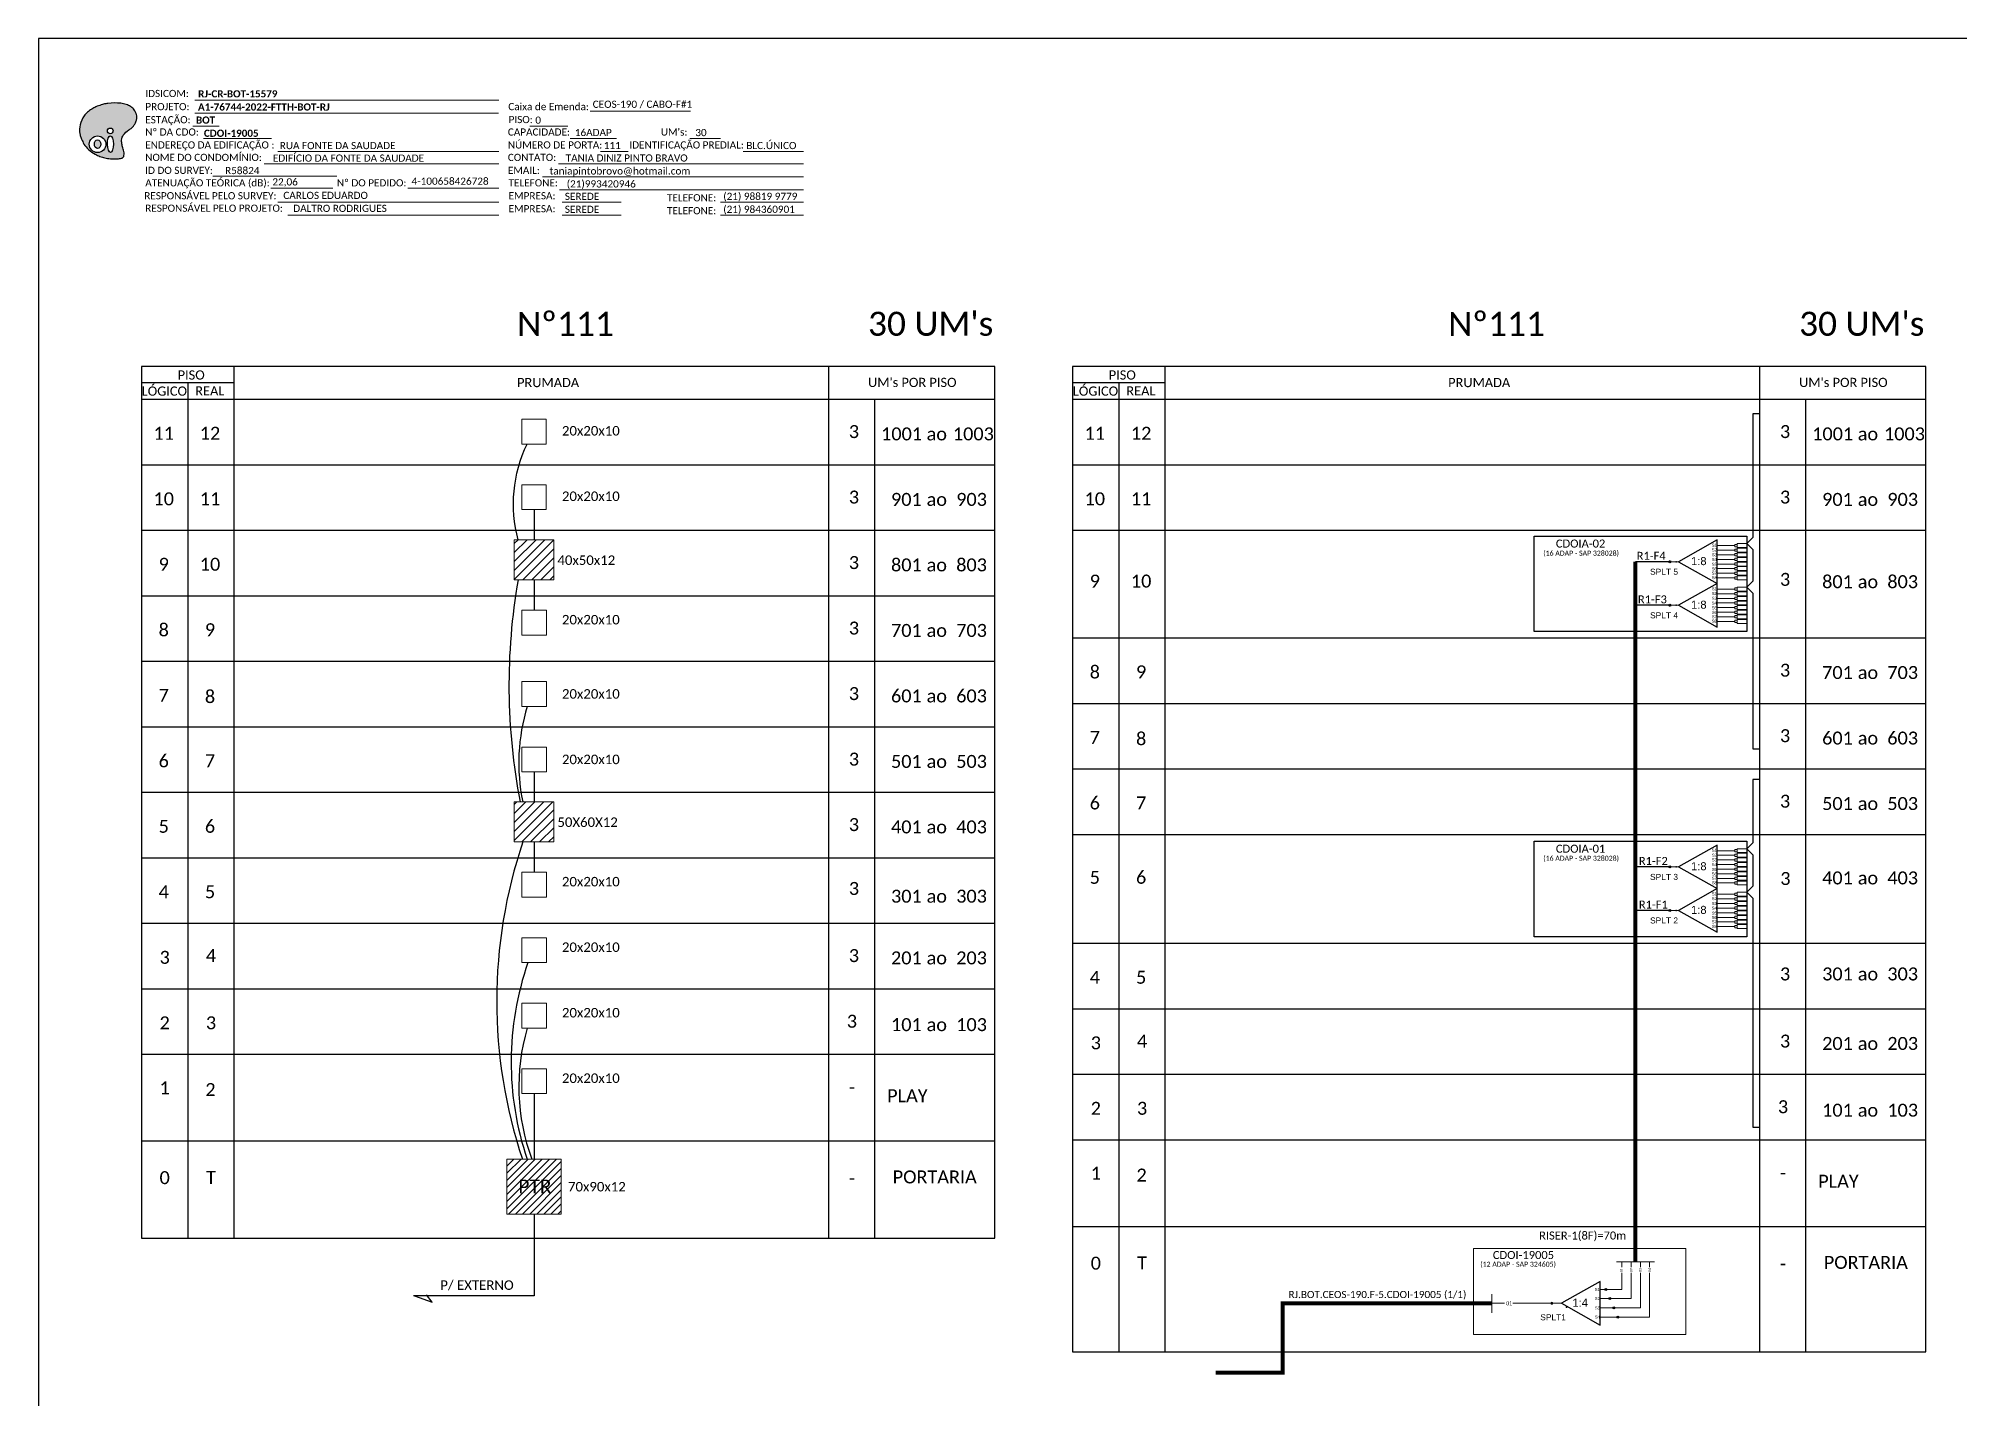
# Model space of a CAD drawing. Header units: metres. Extents: x -1286 to -445, y -500 to 94.
# Drawn here: x -1286.1 to -805.8, y -245.8 to 94.2 of the extents above; entities that cross this region are included whole.
import ezdxf
from ezdxf.enums import TextEntityAlignment as Align

# ---------------------------------------------------------------- set-up
doc = ezdxf.new("R2010")
doc.units = ezdxf.units.M
doc.styles.add('ARIAL', font='arial.ttf')
doc.styles.add('WMF-Calibri0', font='calibri.ttf')
doc.styles.add('WMF-Calibri1', font='calibrib.ttf')

# ---------------------------------------------------------------- blocks, each defined once
blk = doc.blocks.new('OI')
h = blk.add_hatch(color=40)
edge = h.paths.add_edge_path()
edge.add_spline(control_points=[(4.35, -0.67), (3.92, -0.99), (3.26, -1.5), (2.81, -2.59), (2.9, -3.5), (3.06, -4.27), (3.31, -4.85), (3.37, -5.39), (3.4, -5.88), (3.2, -6.4), (2.54, -6.61), (1.65, -6.63), (0.55, -6.67), (-0.56, -6.42), (-1.61, -6.14), (-2.77, -5.61), (-3.92, -4.77), (-4.89, -3.7), (-5.34, -2.65), (-5.6, -1.94), (-5.85, -0.96), (-5.71, 0.47), (-5.1, 2.02), (-4.14, 3.02), (-3.3, 3.61), (-2.37, 4.16), (-1.36, 4.44), (-0.56, 4.7), (0.79, 4.85), (2.24, 4.97), (3.79, 4.57), (4.67, 4.21), (5.44, 3.65), (5.76, 2.99), (6.03, 2.21), (6.01, 1.46), (5.72, 0.64), (5.31, 0.08), (4.88, -0.38), (4.51, -0.55), (4.35, -0.67)], knot_values=[0, 0, 0, 0, 1.60434, 2.417191, 3.427595, 4.282808, 4.776746, 5.304182, 5.888771, 6.258406, 6.858137, 7.79129, 8.986195, 10.124242, 11.187857, 12.242908, 13.953784, 15.414161, 16.515391, 17.349188, 17.675853, 19.552021, 21.515531, 22.568638, 23.63245, 24.621084, 25.782718, 26.745347, 27.142653, 29.870543, 31.004649, 31.921532, 32.709589, 33.801391, 34.042471, 35.192333, 35.971461, 36.628871, 37.254359, 37.836911, 37.836911, 37.836911, 37.836911], degree=3, periodic=0)
h.paths.add_polyline_path([(1.13, -0.87, -1), (-0.04, -0.87, -1)], flags=16)
edge = h.paths.add_edge_path(flags=16)
edge.add_ellipse((0.56, -3.59), major_axis=(-0.02, 1.71), ratio=0.361305, start_angle=0, end_angle=360)
h.paths.add_polyline_path([(-0.36, -3.62, -1), (-3.8, -3.62, -1)], flags=16)
edge = h.paths.add_edge_path(flags=0)
edge.add_ellipse((-2.08, -3.62), major_axis=(0, 0.885), ratio=0.758294, start_angle=0, end_angle=360)
at = {"color": 40}
for centre, radius in [((-2.08, -3.62), 1.72), ((0.54, -0.87), 0.587)]:
    blk.add_circle(centre, radius, dxfattribs=at)
blk.add_ellipse((-2.08, -3.62), major_axis=(0, 0.885), ratio=0.758294, start_param=-3.141592653589792, end_param=3.141592653589792, dxfattribs=at)
blk.add_ellipse((0.56, -3.59), major_axis=(-0.02, 1.71), ratio=0.361305, dxfattribs=at)
at = {"color": 40, "start_tangent": (-0.800898, -0.598801), "end_tangent": (-0.800898, -0.598801)}
blk.add_spline([(4.35, -0.67), (3.2, -1.78), (2.9, -2.54), (2.92, -3.55), (3.12, -4.38), (3.28, -4.85), (3.37, -5.37), (3.35, -5.95), (3.2, -6.29), (2.66, -6.55), (1.73, -6.63), (0.54, -6.62), (-0.58, -6.41), (-1.6, -6.11), (-2.56, -5.67), (-3.95, -4.67), (-4.89, -3.56), (-5.37, -2.56), (-5.64, -1.78), (-5.72, -1.46), (-5.63, 0.42), (-4.84, 2.22), (-4.13, 2.99), (-3.27, 3.62), (-2.4, 4.09), (-1.3, 4.47), (-0.37, 4.72), (0.02, 4.77), (2.75, 4.8), (3.85, 4.53), (4.69, 4.16), (5.31, 3.68), (5.85, 2.73), (5.93, 2.5), (5.94, 1.35), (5.67, 0.62), (5.29, 0.08), (4.84, -0.36), (4.35, -0.67)], degree=3, dxfattribs=at)
blk = doc.blocks.new('SPLT_1-8_SC-APC')
at = {"color": 1}
blk.add_lwpolyline([(-7.37, -2.1), (-17.04, -7.55), (-7.37, -13), (-7.37, -2.1)], dxfattribs=at)
at = {"color": 3, "lineweight": 0}
for points in [[(-2.99, -3.51), (-7.37, -3.51)], [(-7.37, -4.66), (-2.99, -4.66)], [(-2.41, -3.02), (-2.41, -4)], [(-2.41, -3.02), (0, -3.02)], [(-2.41, -4), (0, -4)], [(-2.41, -4.17), (-2.41, -5.16)], [(-2.41, -4.17), (0, -4.17)], [(-7.37, -5.82), (-2.99, -5.82)], [(-7.37, -6.97), (-2.99, -6.97)], [(-7.37, -8.12), (-2.99, -8.12)], [(-7.37, -9.28), (-2.99, -9.28)], [(-2.41, -5.16), (0, -5.16)], [(-2.41, -5.32), (-2.41, -6.31)], [(-2.41, -5.32), (0, -5.32)], [(-2.41, -6.31), (0, -6.31)], [(-2.41, -6.48), (-2.41, -7.46)], [(-2.41, -6.48), (0, -6.48)], [(-2.41, -7.46), (0, -7.46)], [(-2.41, -7.63), (-2.41, -8.62)], [(-2.41, -7.63), (0, -7.63)], [(-2.41, -8.62), (0, -8.62)], [(-2.41, -8.78), (-2.41, -9.77)], [(-2.41, -8.78), (0, -8.78)], [(-7.37, -10.43), (-2.99, -10.43)], [(-7.37, -11.58), (-2.99, -11.58)], [(-2.41, -9.77), (0, -9.77)], [(-2.41, -9.94), (-2.41, -10.92)], [(-2.41, -9.94), (0, -9.94)], [(-2.41, -10.92), (0, -10.92)], [(-2.41, -11.09), (-2.41, -12.08)], [(-2.41, -11.09), (0, -11.09)], [(-2.41, -12.08), (0, -12.08)]]:
    blk.add_lwpolyline(points, dxfattribs=at)
for points in [[(-2.99, -3.22), (-2.41, -3.22), (-2.41, -3.8), (-2.99, -3.8)], [(-2.99, -4.38), (-2.41, -4.38), (-2.41, -4.95), (-2.99, -4.95)], [(-2.99, -5.53), (-2.41, -5.53), (-2.41, -6.1), (-2.99, -6.1)], [(-2.99, -6.68), (-2.41, -6.68), (-2.41, -7.26), (-2.99, -7.26)], [(-2.99, -7.84), (-2.41, -7.84), (-2.41, -8.41), (-2.99, -8.41)], [(-2.99, -8.99), (-2.41, -8.99), (-2.41, -9.56), (-2.99, -9.56)], [(-2.99, -10.14), (-2.41, -10.14), (-2.41, -10.72), (-2.99, -10.72)], [(-2.99, -11.3), (-2.41, -11.3), (-2.41, -11.87), (-2.99, -11.87)]]:
    blk.add_lwpolyline(points, close=True, dxfattribs=at)
at = {"color": 1, "lineweight": 0}
blk.add_lwpolyline([(-17.04, -7.55), (-19.26, -7.55)], dxfattribs=at)
at = {"color": 1, "style": 'ARIAL'}
for s, height, p in [('S1', 0.75, (-8.74, -3.78)), ('S2', 0.75, (-8.74, -4.97)), ('1:8', 2, (-13.91, -8.4)), ('S3', 0.75, (-8.74, -6.18)), ('S4', 0.75, (-8.74, -7.36)), ('S5', 0.75, (-8.74, -8.57)), ('S6', 0.75, (-8.74, -9.69)), ('S7', 0.75, (-8.74, -10.78)), ('S8', 0.75, (-8.74, -11.9))]:
    blk.add_text(s, height=height, dxfattribs=at).set_placement(p)
blk = doc.blocks.new('SPLITTER_')
blk.add_point((0, 0))
at = {"style": 'ARIAL', "flags": 4}
blk.add_attdef('SPLT', (0, -3.26), '', height=1.5, dxfattribs=at)
blk = doc.blocks.new('SPLT_1-4_DIV_DIR')
h = blk.add_hatch(color=3)
h.dxf.hatch_style = 1
edge = h.paths.add_edge_path()
edge.add_arc((13.27, 3.47), 0.242, 0, 360)
h = blk.add_hatch(color=3)
h.dxf.hatch_style = 1
edge = h.paths.add_edge_path()
edge.add_arc((14.27, 1.17), 0.242, 0, 360)
h = blk.add_hatch(color=3)
h.dxf.hatch_style = 1
edge = h.paths.add_edge_path()
edge.add_arc((15.27, -1.14), 0.242, 0, 360)
h = blk.add_hatch(color=3)
h.dxf.hatch_style = 1
edge = h.paths.add_edge_path()
edge.add_arc((16.27, -3.45), 0.242, 0, 360)
at = {"color": 1}
blk.add_lwpolyline([(11.89, 5.45), (2.22, 0), (11.89, -5.45), (11.89, 5.45)], dxfattribs=at)
at = {"color": 1, "lineweight": 0}
blk.add_lwpolyline([(2.22, 0), (0, 0)], dxfattribs=at)
at = {"color": 7, "lineweight": 0}
for points in [[(13.27, 3.47), (11.89, 3.47)], [(11.89, 1.17), (14.27, 1.17)], [(11.89, -1.14), (15.27, -1.14)], [(11.89, -3.45), (16.27, -3.45)]]:
    blk.add_lwpolyline(points, dxfattribs=at)
at = {"color": 3}
for centre in [(13.27, 3.47), (14.27, 1.17), (15.27, -1.14), (16.27, -3.45)]:
    blk.add_circle(centre, 0.242, dxfattribs=at)
at = {"color": 1, "style": 'ARIAL'}
for s, height, p in [('1:4', 2, (4.91, -0.85)), ('S1', 0.75, (10.52, 3.07)), ('S2', 0.75, (10.52, 0.81)), ('S3', 0.75, (10.52, -1.54)), ('S4', 0.75, (10.52, -3.8))]:
    blk.add_text(s, height=height, dxfattribs=at).set_placement(p)

msp = doc.modelspace()

# ---------------------------------------------------------------- hatches: boundary and pattern name
h = msp.add_hatch()
h.set_pattern_fill('LINE', color=1, scale=0.5, angle=45)
h.set_pattern_definition([(45, (-6719.5108, 3236.3893), (-1.122532, 1.122532), [])])
h.paths.add_polyline_path([(-1167.11, -41.16), (-1157.21, -41.16), (-1157.21, -31.12), (-1167.11, -31.12)])
h = msp.add_hatch(color=3)
h.dxf.hatch_style = 1
edge = h.paths.add_edge_path()
edge.add_arc((-878.24, -36.59), 0.256, 0, 360)
h = msp.add_hatch(color=3)
h.dxf.hatch_style = 1
edge = h.paths.add_edge_path()
edge.add_arc((-878.24, -47.49), 0.256, 0, 360)
h = msp.add_hatch()
h.set_pattern_fill('LINE', color=1, scale=0.5, angle=45)
h.set_pattern_definition([(45, (-6719.5108, 3121.7861), (-1.122532, 1.122532), [])])
h.paths.add_polyline_path([(-1167.11, -106.65), (-1157.21, -106.65), (-1157.21, -96.6), (-1167.11, -96.6)])
h = msp.add_hatch(color=3)
h.dxf.hatch_style = 1
edge = h.paths.add_edge_path()
edge.add_arc((-878.24, -112.86), 0.256, 0, 360)
h = msp.add_hatch(color=3)
h.dxf.hatch_style = 1
edge = h.paths.add_edge_path()
edge.add_arc((-878.24, -123.75), 0.256, 0, 360)
h = msp.add_hatch()
h.set_pattern_fill('ANSI31', color=1, scale=10, style=0)
h.set_pattern_definition([(45, (-1780.5653, -583.6376), (-0.8838835, 0.8838835), [])])
h.paths.add_polyline_path([(-1168.95, -199.67), (-1155.37, -199.67), (-1155.37, -185.92), (-1168.95, -185.92)])
h.paths.add_polyline_path([(-1166.94, -195.32), (-1156.86, -195.32), (-1156.86, -190.17), (-1166.94, -190.17)], flags=24)
at = {"lineweight": 0}
h = msp.add_hatch(color=3, dxfattribs=at)
h.dxf.hatch_style = 1
edge = h.paths.add_edge_path()
edge.add_arc((-907.74, -221.95), 0.256, 0, 360)

# ---------------------------------------------------------------- linework, layer by layer
msp.add_lwpolyline([(-1286.07, -499.81), (-445.07, -499.81), (-445.07, 94.19), (-1286.07, 94.19)], close=True)
at = {"color": 7, "lineweight": 0}
for points in [[(-1246.94, 78.79), (-1170.96, 78.79)], [(-1247.47, 72.24), (-1240.92, 72.24)], [(-1246.97, 75.52), (-1171.01, 75.52)], [(-1163.19, 72.28), (-1153.71, 72.28)], [(-1148.15, 76.01), (-1123.01, 76.01)], [(-1244.81, 69.17), (-1227.84, 69.17)], [(-1153.14, 69.17), (-1141.52, 69.17)], [(-1123.2, 69.17), (-1115.53, 69.17)], [(-1229.65, 62.82), (-1170.98, 62.82)], [(-1226.24, 65.93), (-1170.98, 65.93)], [(-1156.02, 62.82), (-1094.8, 62.82)], [(-1145.56, 65.93), (-1138.61, 65.93)], [(-1109.86, 65.93), (-1094.82, 65.93)], [(-1242.49, 59.75), (-1211.44, 59.75)], [(-1160.06, 59.58), (-1094.8, 59.58)], [(-1227.96, 56.79), (-1212.45, 56.79)], [(-1226.24, 53.23), (-1170.98, 53.23)], [(-1193.73, 56.79), (-1170.96, 56.79)], [(-1155.78, 56.34), (-1094.8, 56.34)], [(-1155.17, 53.23), (-1140.37, 53.23)], [(-1115.57, 53.23), (-1094.8, 53.23)], [(-1223.75, 49.99), (-1170.98, 49.99)], [(-1155.17, 49.99), (-1140.37, 49.99)], [(-1115.57, 49.99), (-1094.8, 49.99)]]:
    msp.add_lwpolyline(points, dxfattribs=at)
at = {"color": 0}
for points in [[(-1046.97, 12.23), (-1260.28, 12.23)], [(-814.2, 12.23), (-1027.51, 12.23)], [(-1237.14, 8.12), (-1260.28, 8.12)], [(-1004.36, 8.12), (-1027.51, 8.12)]]:
    msp.add_lwpolyline(points, dxfattribs=at)
for points in [[(-1260.28, 12.23), (-1260.28, 4)], [(-1237.14, 4), (-1237.14, 12.23)], [(-1088.56, 12.23), (-1088.56, 4)], [(-1046.97, 4), (-1046.97, 12.23)], [(-1027.51, 12.23), (-1027.51, 4)], [(-1004.36, 4), (-1004.36, 12.23)], [(-855.79, 12.23), (-855.79, 4)], [(-814.2, 4), (-814.2, 12.23)], [(-1248.71, 8.12), (-1248.71, 4)], [(-1015.94, 8.12), (-1015.94, 4)], [(-1260.28, 4), (-1046.97, 4)], [(-1260.28, 4), (-1046.97, 4)], [(-1260.28, 4), (-1046.97, 4)], [(-1260.28, 4), (-1046.97, 4)], [(-1260.28, 4), (-1046.97, 4)], [(-1260.28, 4), (-1046.97, 4)], [(-1260.28, 4), (-1046.97, 4)], [(-1260.28, 4), (-1046.97, 4)], [(-1260.28, 4), (-1260.28, -205.69), (-1046.97, -205.69), (-1046.97, 4)], [(-1248.71, 4), (-1248.71, -205.69)], [(-1237.14, -205.69), (-1237.14, 4)], [(-1088.56, 4), (-1088.56, -205.69)], [(-1076.99, -205.69), (-1076.99, 4)], [(-1027.51, 4), (-814.2, 4)], [(-1027.51, 4), (-814.2, 4)], [(-1027.51, 4), (-814.2, 4)], [(-1027.51, 4), (-1027.51, -234.07), (-814.2, -234.07), (-814.2, 4)], [(-1027.51, 4), (-814.2, 4)], [(-1027.51, 4), (-814.2, 4)], [(-1027.51, 4), (-814.2, 4)], [(-1027.51, 4), (-814.2, 4)], [(-1027.51, 4), (-814.2, 4)], [(-1015.94, 4), (-1015.94, -234.07)], [(-1004.36, -234.07), (-1004.36, 4)], [(-855.79, 4), (-855.79, -234.07)], [(-844.21, -234.07), (-844.21, 4)], [(-1260.28, -12.37), (-1046.97, -12.37)], [(-1260.28, -12.37), (-1046.97, -12.37)], [(-1027.51, -12.37), (-814.2, -12.37)], [(-1027.51, -12.37), (-814.2, -12.37)], [(-1260.28, -28.74), (-1046.97, -28.74)], [(-1260.28, -28.74), (-1046.97, -28.74)], [(-1027.51, -28.74), (-814.2, -28.74)], [(-1027.51, -28.74), (-814.2, -28.74)], [(-1260.28, -45.11), (-1046.97, -45.11)], [(-1260.28, -45.11), (-1046.97, -45.11)], [(-1027.51, -55.64), (-814.2, -55.64)], [(-1027.51, -55.64), (-814.2, -55.64)], [(-1260.28, -61.48), (-1046.97, -61.48)], [(-1027.51, -72.01), (-814.2, -72.01)], [(-1260.28, -77.85), (-1046.97, -77.85)], [(-1027.51, -88.38), (-814.2, -88.38)], [(-1260.28, -94.23), (-1046.97, -94.23)], [(-1027.51, -104.75), (-814.2, -104.75)], [(-1260.28, -110.6), (-1046.97, -110.6)], [(-1260.28, -126.97), (-1046.97, -126.97)], [(-1027.51, -131.97), (-814.2, -131.97)], [(-1260.28, -143.34), (-1046.97, -143.34)], [(-1027.51, -148.34), (-814.2, -148.34)], [(-1260.28, -159.71), (-1046.97, -159.71)], [(-1027.51, -164.71), (-814.2, -164.71)], [(-1260.28, -181.37), (-1046.97, -181.37)], [(-1027.51, -181.09), (-814.2, -181.09)], [(-1027.51, -202.74), (-814.2, -202.74)]]:
    msp.add_lwpolyline(points)
at = {"color": 3}
for points in [[(-855.79, 0.34), (-857.44, 0.34), (-857.45, -30.56), (-859.01, -32.06), (-857.45, -33.57), (-857.45, -41.45), (-859.01, -42.96), (-857.45, -44.47), (-857.45, -83.36), (-855.8, -83.36)], [(-1162.16, -23.47), (-1162.16, -31.03)], [(-1162.16, -41.16), (-1162.16, -48.72)], [(-1162.16, -89.04), (-1162.16, -96.6)], [(-855.79, -91), (-857.44, -91), (-857.45, -106.82), (-859.01, -108.33), (-857.45, -109.84), (-857.45, -117.72), (-859.01, -119.22), (-857.45, -120.73), (-857.45, -177.96), (-855.8, -177.96)], [(-1162.16, -106.65), (-1162.16, -114.21)], [(-1162.16, -169.54), (-1162.16, -185.92)]]:
    msp.add_lwpolyline(points, dxfattribs=at)
at = {"lineweight": 0}
for points in [[(-1159.1, -0.97), (-1165.23, -0.97), (-1165.23, -7.18), (-1159.1, -7.18)], [(-1159.1, -17.34), (-1165.23, -17.34), (-1165.23, -23.55), (-1159.1, -23.55)], [(-1159.09, -48.72), (-1165.22, -48.72), (-1165.22, -54.94), (-1159.09, -54.94)], [(-1159.09, -66.54), (-1165.22, -66.54), (-1165.22, -72.76), (-1159.09, -72.76)], [(-1159.09, -82.91), (-1165.22, -82.91), (-1165.22, -89.13), (-1159.09, -89.13)], [(-1159.09, -114.21), (-1165.22, -114.21), (-1165.22, -120.42), (-1159.09, -120.42)], [(-1159.09, -130.58), (-1165.22, -130.58), (-1165.22, -136.8), (-1159.09, -136.8)], [(-1159.09, -146.95), (-1165.22, -146.95), (-1165.22, -153.17), (-1159.09, -153.17)], [(-1159.09, -163.32), (-1165.22, -163.32), (-1165.22, -169.54), (-1159.09, -169.54)]]:
    msp.add_lwpolyline(points, close=True, dxfattribs=at)
at = {"color": 3}
for points in [[(-1166.1, -31.12, -0.181776), (-1163.89, -7.18)], [(-1166.15, -41.12, 0.091291), (-1165.64, -96.6)], [(-1163.87, -72.76, 0.12548), (-1165, -96.6)], [(-1164.97, -106.65, 0.163434), (-1165.07, -185.92)], [(-1163.68, -136.8, 0.167142), (-1163.89, -185.92)], [(-1163.87, -153.17, 0.160711), (-1162.73, -185.92)]]:
    msp.add_lwpolyline(points, format="xyb", dxfattribs=at)
at = {"color": 1, "lineweight": 0}
for points in [[(-1157.21, -31.12), (-1167.11, -31.12), (-1167.11, -41.16), (-1157.21, -41.16)], [(-1157.21, -96.6), (-1167.11, -96.6), (-1167.11, -106.65), (-1157.21, -106.65)], [(-1168.95, -185.92), (-1155.37, -185.92), (-1155.37, -199.67), (-1168.95, -199.67)], [(-927.32, -208.28), (-874.19, -208.28), (-874.19, -229.75), (-927.32, -229.75)]]:
    msp.add_lwpolyline(points, close=True, dxfattribs=at)
at = {"color": 1}
for points in [[(-912.14, -30.17), (-859.01, -30.17), (-859.01, -54.06), (-912.14, -54.06)], [(-912.14, -106.43), (-859.01, -106.43), (-859.01, -130.32), (-912.14, -130.32)]]:
    msp.add_lwpolyline(points, close=True, dxfattribs=at)
at = {"color": 5, "lineweight": 0, "const_width": 1}
msp.add_lwpolyline([(-886.82, -211.61), (-886.83, -36.59)], dxfattribs=at)
at = {"color": 5}
for points in [[(-878.27, -36.59), (-886.83, -36.59)], [(-878.27, -47.49), (-886.82, -47.49)], [(-878.27, -112.86), (-886.82, -112.86)], [(-878.27, -123.75), (-886.82, -123.75)]]:
    msp.add_lwpolyline(points, dxfattribs=at)
at = {"color": 1}
for points in [[(-1162.16, -199.67), (-1162.16, -220.08), (-1192.3, -220.08)], [(-1192.08, -220.08), (-1187.67, -221.67)], [(-1187.67, -221.67), (-1189.07, -219.84)]]:
    msp.add_lwpolyline(points, dxfattribs=at)
at = {"color": 5, "lineweight": 0}
for points in [[(-892.98, -220.78), (-887.9, -220.78), (-887.9, -214.33)], [(-891.98, -223.09), (-885.59, -223.09), (-885.59, -214.32)], [(-891.56, -211.61), (-882.07, -211.61)], [(-890.98, -225.39), (-883.27, -225.39), (-883.27, -214.32)], [(-890.21, -211.61), (-890.21, -212.93)], [(-890.21, -214.36), (-890.21, -218.52)], [(-887.9, -211.61), (-887.9, -212.9)], [(-885.59, -211.61), (-885.59, -212.89)], [(-883.27, -211.61), (-883.27, -212.89)], [(-893.98, -218.52), (-890.21, -218.52)]]:
    msp.add_lwpolyline(points, dxfattribs=at)
at = {"color": 1, "lineweight": 0}
msp.add_lwpolyline([(-922.68, -224.36), (-922.68, -219.64)], dxfattribs=at)
at = {"color": 1, "lineweight": 0, "const_width": 1}
msp.add_lwpolyline([(-922.68, -221.95), (-975.04, -221.95), (-975.04, -239.32), (-991.76, -239.32)], dxfattribs=at)
at = {"color": 3, "lineweight": 0}
for points in [[(-922.68, -221.95), (-919.52, -221.95)], [(-917.45, -221.95), (-907.74, -221.95)]]:
    msp.add_lwpolyline(points, dxfattribs=at)
at = {"color": 3}
for centre in [(-878.24, -36.59), (-878.24, -47.49), (-878.24, -112.86), (-878.24, -123.75)]:
    msp.add_circle(centre, 0.256, dxfattribs=at)
at = {"color": 3, "lineweight": 0}
msp.add_circle((-907.74, -221.95), 0.256, dxfattribs=at)

# ---------------------------------------------------------------- block references
at = {"color": 7, "xscale": 1.213923925163967, "yscale": 1.213923925163967, "zscale": 1.213923925163967, "rotation": 0.1532896023949059}
msp.add_blockref('OI', (-1268.76, 72.14), dxfattribs=at)
at = {"color": 3}
for p in [(-859.01, -29.05), (-859.01, -39.94), (-859.01, -105.31), (-859.01, -116.21)]:
    msp.add_blockref('SPLT_1-8_SC-APC', p, dxfattribs=at)
ref = msp.add_blockref('SPLITTER_', (-876.63, -36.59), dxfattribs=dict(xscale=-1))
ref.add_attrib('SPLT', 'SPLT 5', (-883.16, -39.85), dxfattribs={"height": 1.5, "style": 'ARIAL'})
ref = msp.add_blockref('SPLITTER_', (-876.63, -47.49), dxfattribs=dict(xscale=-1))
ref.add_attrib('SPLT', 'SPLT 4', (-883.16, -50.75), dxfattribs={"height": 1.5, "style": 'ARIAL'})
ref = msp.add_blockref('SPLITTER_', (-876.63, -112.86), dxfattribs=dict(xscale=-1))
ref.add_attrib('SPLT', 'SPLT 3', (-883.16, -116.12), dxfattribs={"height": 1.5, "style": 'ARIAL'})
ref = msp.add_blockref('SPLITTER_', (-876.63, -123.75), dxfattribs=dict(xscale=-1))
ref.add_attrib('SPLT', 'SPLT 2', (-883.16, -127.01), dxfattribs={"height": 1.5, "style": 'ARIAL'})
at = {"lineweight": 0}
msp.add_blockref('SPLT_1-4_DIV_DIR', (-907.49, -221.95), dxfattribs=at)
ref = msp.add_blockref('SPLITTER_', (-904.08, -222.92), dxfattribs=dict(at, xscale=-1))
ref.add_attrib('SPLT', 'SPLT1', (-910.61, -226.18), dxfattribs={"height": 1.5, "style": 'ARIAL'})

# ---------------------------------------------------------------- texts
at = {"color": 7, "lineweight": 0, "style": 'WMF-Calibri0'}
for s, height, p in [('PROJETO:', 1.793, (-1259.34, 76.26)), ('IDSICOM:', 1.793, (-1259.34, 79.54)), ('Caixa de Emenda:', 1.7927, (-1168.6, 76.26)), ('ESTAÇÃO:', 1.793, (-1259.36, 72.98)), ('PISO:', 1.793, (-1168.53, 73.03)), ('Nº DA CDO:', 1.793, (-1259.36, 69.91)), ('ENDEREÇO DA EDIFICAÇÃO :', 1.7927, (-1259.36, 66.68)), ('CAPACIDADE:', 1.7927, (-1168.71, 69.91)), ('NÚMERO DE PORTA:', 1.7927, (-1168.71, 66.68)), ('IDENTIFICAÇÃO PREDIAL:', 1.7927, (-1138.34, 66.68)), ("UM's:", 1.793, (-1130.47, 69.91)), ('NOME DO CONDOMÍNIO:', 1.7927, (-1259.36, 63.56)), ('CONTATO:', 1.793, (-1168.71, 63.56)), ('ATENUAÇÃO TEÓRICA (dB):', 1.7927, (-1259.36, 57.21)), ('ID DO SURVEY:', 1.7927, (-1259.36, 60.33)), ('Nº DO PEDIDO:', 1.7927, (-1211.44, 57.21)), ('EMAIL:', 1.793, (-1168.71, 60.33)), ('TELEFONE:', 1.793, (-1168.53, 57.21)), ('RESPONSÁVEL PELO SURVEY:', 1.7927, (-1259.6, 53.98)), ('RESPONSÁVEL PELO PROJETO:', 1.7927, (-1259.36, 50.87)), ('EMPRESA:', 1.793, (-1168.53, 53.98)), ('TELEFONE:', 1.793, (-1128.93, 53.47)), ('EMPRESA:', 1.793, (-1168.53, 50.74)), ('TELEFONE:', 1.793, (-1128.93, 50.24))]:
    msp.add_text(s, height=height, dxfattribs=at).set_placement(p)
at = {"color": 7}
for s, height, style, p in [('A1-76744-2022-FTTH-BOT-RJ', 1.7927, 'WMF-Calibri1', (-1246.18, 76.17)), ('RJ-CR-BOT-15579', 1.7927, 'WMF-Calibri1', (-1246.14, 79.45)), ('CEOS-190 / CABO-F#1', 1.7927, 'WMF-Calibri0', (-1147.49, 76.85)), ('BOT', 1.793, 'WMF-Calibri1', (-1246.68, 72.89)), ('0', 1.79, 'WMF-Calibri0', (-1161.84, 72.88)), ('RUA FONTE DA SAUDADE', 1.7927, 'WMF-Calibri0', (-1225.73, 66.52)), ('16ADAP', 1.793, 'WMF-Calibri0', (-1151.96, 69.79)), ('111', 1.793, 'WMF-Calibri0', (-1144.74, 66.53)), ('30', 1.793, 'WMF-Calibri0', (-1121.85, 69.77)), ('BLC.ÚNICO', 1.793, 'WMF-Calibri0', (-1109.1, 66.53)), ('EDIFÍCIO DA FONTE DA SAUDADE', 1.7927, 'WMF-Calibri0', (-1227.45, 63.39)), ('TANIA DINIZ PINTO BRAVO', 1.7927, 'WMF-Calibri0', (-1154.25, 63.42)), ('R58824', 1.793, 'WMF-Calibri0', (-1239.4, 60.28)), ('22,06', 1.793, 'WMF-Calibri0', (-1227.58, 57.45)), ('4-100658426728', 1.7927, 'WMF-Calibri0', (-1192.78, 57.62)), ('taniapintobrovo@hotmail.com', 1.7927, 'WMF-Calibri0', (-1158.28, 60.18)), ('(21)993420946', 1.7927, 'WMF-Calibri0', (-1154, 56.94)), ('CARLOS EDUARDO', 1.7927, 'WMF-Calibri0', (-1224.84, 54.07)), ('SEREDE', 1.793, 'WMF-Calibri0', (-1154.47, 53.83)), ('(21) 98819 9779', 1.7927, 'WMF-Calibri0', (-1114.86, 53.83)), ('DALTRO RODRIGUES', 1.7927, 'WMF-Calibri0', (-1222.35, 50.83)), ('SEREDE', 1.793, 'WMF-Calibri0', (-1154.47, 50.59)), ('(21) 984360901', 1.7927, 'WMF-Calibri0', (-1114.86, 50.59)), ('20x20x10', 2.373, 'WMF-Calibri0', (-1155.19, -5.05)), ('1001', 3.24, 'WMF-Calibri0', (-1075.4, -6.27)), ('ao', 3.24, 'WMF-Calibri0', (-1064.02, -6.27)), ('1003', 3.24, 'WMF-Calibri0', (-1057.45, -6.27)), ('1001', 3.24, 'WMF-Calibri0', (-842.63, -6.27)), ('ao', 3.24, 'WMF-Calibri0', (-831.24, -6.27)), ('1003', 3.24, 'WMF-Calibri0', (-824.68, -6.27)), ('20x20x10', 2.373, 'WMF-Calibri0', (-1155.19, -21.42)), ('901', 3.24, 'WMF-Calibri0', (-1072.92, -22.64)), ('ao', 3.24, 'WMF-Calibri0', (-1064.02, -22.64)), ('903', 3.24, 'WMF-Calibri0', (-1056.62, -22.64)), ('901', 3.24, 'WMF-Calibri0', (-840.14, -22.64)), ('ao', 3.24, 'WMF-Calibri0', (-831.24, -22.64)), ('903', 3.24, 'WMF-Calibri0', (-823.85, -22.64)), ('40x50x12', 2.373, 'WMF-Calibri0', (-1156.32, -37.4)), ('801', 3.24, 'WMF-Calibri0', (-1072.92, -39.01)), ('ao', 3.24, 'WMF-Calibri0', (-1064.02, -39.01)), ('803', 3.24, 'WMF-Calibri0', (-1056.62, -39.01)), ('801', 3.24, 'WMF-Calibri0', (-840.14, -43.21)), ('ao', 3.24, 'WMF-Calibri0', (-831.24, -43.21)), ('803', 3.24, 'WMF-Calibri0', (-823.85, -43.21)), ('20x20x10', 2.373, 'WMF-Calibri0', (-1155.19, -52.27)), ('701', 3.24, 'WMF-Calibri0', (-1072.92, -55.39)), ('703', 3.24, 'WMF-Calibri0', (-1056.62, -55.39)), ('ao', 3.24, 'WMF-Calibri0', (-1064.02, -55.39)), ('701', 3.24, 'WMF-Calibri0', (-840.14, -65.91)), ('ao', 3.24, 'WMF-Calibri0', (-831.24, -65.91)), ('703', 3.24, 'WMF-Calibri0', (-823.85, -65.91)), ('20x20x10', 2.373, 'WMF-Calibri0', (-1155.19, -70.82)), ('601', 3.24, 'WMF-Calibri0', (-1072.92, -71.76)), ('ao', 3.24, 'WMF-Calibri0', (-1064.02, -71.76)), ('603', 3.24, 'WMF-Calibri0', (-1056.62, -71.76)), ('601', 3.24, 'WMF-Calibri0', (-840.14, -82.29)), ('ao', 3.24, 'WMF-Calibri0', (-831.24, -82.29)), ('603', 3.24, 'WMF-Calibri0', (-823.85, -82.29)), ('20x20x10', 2.373, 'WMF-Calibri0', (-1155.19, -87.19)), ('501', 3.24, 'WMF-Calibri0', (-1072.92, -88.13)), ('ao', 3.24, 'WMF-Calibri0', (-1064.02, -88.13)), ('503', 3.24, 'WMF-Calibri0', (-1056.62, -88.13)), ('501', 3.24, 'WMF-Calibri0', (-840.14, -98.66)), ('503', 3.24, 'WMF-Calibri0', (-823.85, -98.66)), ('50X60X12', 2.373, 'WMF-Calibri0', (-1156.32, -102.89)), ('ao', 3.24, 'WMF-Calibri0', (-831.24, -98.66)), ('401', 3.24, 'WMF-Calibri0', (-1072.92, -104.5)), ('ao', 3.24, 'WMF-Calibri0', (-1064.02, -104.5)), ('403', 3.24, 'WMF-Calibri0', (-1056.62, -104.5)), ('401', 3.24, 'WMF-Calibri0', (-840.14, -117.25)), ('ao', 3.24, 'WMF-Calibri0', (-831.24, -117.25)), ('403', 3.24, 'WMF-Calibri0', (-823.85, -117.25)), ('20x20x10', 2.373, 'WMF-Calibri0', (-1155.19, -117.75)), ('301', 3.24, 'WMF-Calibri0', (-1072.92, -121.82)), ('ao', 3.24, 'WMF-Calibri0', (-1064.02, -121.82)), ('303', 3.24, 'WMF-Calibri0', (-1056.62, -121.82)), ('20x20x10', 2.373, 'WMF-Calibri0', (-1155.19, -134.13)), ('201', 3.24, 'WMF-Calibri0', (-1072.92, -137.24)), ('203', 3.24, 'WMF-Calibri0', (-1056.62, -137.24)), ('ao', 3.24, 'WMF-Calibri0', (-1064.02, -137.24)), ('301', 3.24, 'WMF-Calibri0', (-840.14, -141.25)), ('ao', 3.24, 'WMF-Calibri0', (-831.24, -141.25)), ('303', 3.24, 'WMF-Calibri0', (-823.85, -141.25)), ('20x20x10', 2.373, 'WMF-Calibri0', (-1155.19, -150.5)), ('101', 3.24, 'WMF-Calibri0', (-1072.92, -153.92)), ('ao', 3.24, 'WMF-Calibri0', (-1064.02, -153.92)), ('103', 3.24, 'WMF-Calibri0', (-1056.62, -153.92)), ('201', 3.24, 'WMF-Calibri0', (-840.14, -158.62)), ('ao', 3.24, 'WMF-Calibri0', (-831.24, -158.62)), ('203', 3.24, 'WMF-Calibri0', (-823.85, -158.62)), ('20x20x10', 2.373, 'WMF-Calibri0', (-1155.19, -166.87)), ('PLAY', 3.24, 'WMF-Calibri0', (-1073.89, -171.68)), ('101', 3.24, 'WMF-Calibri0', (-840.14, -175.3)), ('ao', 3.24, 'WMF-Calibri0', (-831.24, -175.3)), ('103', 3.24, 'WMF-Calibri0', (-823.85, -175.3)), ('PTR', 3.433, 'WMF-Calibri0', (-1166.08, -194.45)), ('70x90x12', 2.373, 'WMF-Calibri0', (-1153.68, -193.99)), ('PORTARIA', 3.24, 'WMF-Calibri0', (-1072.5, -191.98)), ('PLAY', 3.24, 'WMF-Calibri0', (-841.12, -193.06)), ('PORTARIA', 3.24, 'WMF-Calibri0', (-839.73, -213.35)), ('P/ EXTERNO', 2.373, 'WMF-Calibri0', (-1185.6, -218.59))]:
    msp.add_text(s, height=height, dxfattribs=dict(at, style=style)).set_placement(p)
at = {"color": 7, "style": 'WMF-Calibri1'}
msp.add_text('CDOI-19005', height=1.793, dxfattribs=at).set_placement((-1237.86, 69.6), align=Align.CENTER)
at = {"color": 0, "style": 'WMF-Calibri0'}
for s, height, p in [('Nº111', 6, (-1166.41, 19.85)), ("30 UM's", 6, (-1078.67, 19.88)), ('Nº111', 6, (-933.64, 19.85)), ("30 UM's", 6, (-845.9, 19.88)), ('     PISO', 2.3, (-1255.32, 8.93)), ('     PISO', 2.3, (-1022.55, 8.93)), ('  LÓGICO', 2.3, (-1261.87, 4.9)), ('    REAL', 2.3, (-1250.1, 4.95)), ('PRUMADA', 2.3, (-1166.41, 7.04)), ("UM's POR PISO", 2.3, (-1078.67, 7.07)), ('  LÓGICO', 2.3, (-1029.09, 4.9)), ('    REAL', 2.3, (-1017.33, 4.95)), ('PRUMADA', 2.3, (-933.64, 7.04)), ("UM's POR PISO", 2.3, (-845.9, 7.07))]:
    msp.add_text(s, height=height, dxfattribs=at).set_placement(p)
at = {"color": 1, "style": 'WMF-Calibri0'}
for s, p in [('CDOIA-02', (-906.71, -33.06)), ('CDOIA-01', (-906.71, -109.33))]:
    msp.add_text(s, height=2, dxfattribs=at).set_placement(p)
for p in [(-900.4, -35.08), (-900.4, -111.34)]:
    msp.add_text('(16 ADAP - SAP 328028)', height=1.25, dxfattribs=at).set_placement(p, align=Align.CENTER)
at = {"color": 5, "style": 'WMF-Calibri0'}
for s, p in [('R1-F4', (-886.51, -36.12)), ('R1-F3', (-886.2, -47.01)), ('R1-F2', (-885.97, -112.38)), ('R1-F1', (-885.97, -123.28))]:
    msp.add_text(s, height=2, dxfattribs=at).set_placement(p)
at = {"color": 5, "lineweight": 0, "style": 'WMF-Calibri0'}
msp.add_text('RISER-1(8F)=70m', height=2, dxfattribs=at).set_placement((-910.9, -206.01))
at = {"color": 1, "lineweight": 0, "style": 'WMF-Calibri0'}
msp.add_text('CDOI-19005', height=2, dxfattribs=at).set_placement((-922.46, -210.88))
msp.add_text('(12 ADAP - SAP 324605)', height=1.25, dxfattribs=at).set_placement((-916.15, -212.81), align=Align.CENTER)
at = {"lineweight": 0, "style": 'ARIAL'}
for s, p in [('01', (-890.29, -213.67)), ('02', (-887.87, -213.61)), ('03', (-885.6, -213.61)), ('04', (-883.29, -213.61))]:
    msp.add_text(s, height=0.617, rotation=90, dxfattribs=at).set_placement(p, align=Align.MIDDLE_CENTER)
at = {"color": 1, "lineweight": 0, "style": 'WMF-Calibri0'}
msp.add_text('RJ.BOT.CEOS-190.F-5.CDOI-19005 (1/1)', height=1.7898, dxfattribs=at).set_placement((-951.32, -219.75, 3.73), align=Align.MIDDLE_CENTER)
at = {"lineweight": 0, "style": 'ARIAL'}
msp.add_text('01', height=1, dxfattribs=at).set_placement((-918.39, -221.95), align=Align.MIDDLE_CENTER)
at = {"color": 7, "style": 'WMF-Calibri0'}
for tag, flags, p in [('11', 4, (-1254.74, -4.5)), ('12', 4, (-1243.17, -4.49)), ('3', 4, (-1082.19, -4.07)), ('11', 4, (-1021.97, -4.5)), ('12', 4, (-1010.39, -4.49)), ('3', 4, (-849.41, -4.07)), ('3', 4, (-1082.19, -20.44)), ('3', 4, (-849.41, -20.44)), ('10', 4, (-1254.74, -20.87)), ('11', 4, (-1243.17, -20.86)), ('10', 4, (-1021.97, -20.87)), ('11', 4, (-1010.39, -20.86)), ('9', 4, (-1254.74, -37.25)), ('10', 4, (-1243.17, -37.23)), ('3', 4, (-1082.19, -36.81)), ('9', 4, (-1021.97, -41.45)), ('10', 4, (-1010.39, -41.43)), ('3', 4, (-849.41, -41.01)), ('8', 4, (-1254.74, -53.62)), ('9', 4, (-1243.17, -53.6)), ('3', 4, (-1082.19, -53.18)), ('8', 4, (-1021.97, -64.15)), ('3', 4, (-849.41, -63.71)), ('9', 4, (-1010.39, -64.13)), ('7', 4, (-1254.74, -69.99)), ('8', 4, (-1243.17, -70.3)), ('3', 4, (-1082.19, -69.56)), ('7', 4, (-1021.97, -80.52)), ('8', 4, (-1010.39, -80.83)), ('3', 4, (-849.41, -80.08)), ('6', 4, (-1254.74, -86.36)), ('7', 4, (-1243.17, -86.35)), ('3', 4, (-1082.19, -85.93)), ('6', 4, (-1021.97, -96.89)), ('7', 4, (-1010.39, -96.88)), ('3', 4, (-849.41, -96.46)), ('3', 4, (-1082.19, -102.3)), ('5', 4, (-1254.74, -102.73)), ('6', 4, (-1243.17, -102.72)), ('5', 4, (-1021.97, -115.48)), ('6', 4, (-1010.39, -115.47)), ('3', 4, (-849.33, -115.78)), ('4', 4, (-1254.74, -119.11)), ('5', 4, (-1243.17, -119.09)), ('3', 4, (-1082.19, -118.26)), ('3', 4, (-1254.5, -135.48)), ('4', 4, (-1242.92, -135.05)), ('3', 4, (-1082.19, -135.04)), ('4', 4, (-1021.97, -140.48)), ('5', 4, (-1010.39, -140.46)), ('3', 4, (-849.41, -139.63)), ('2', 4, (-1254.5, -151.85)), ('3', 4, (-1242.92, -151.84)), ('3', 4, (-1082.7, -151.45)), ('3', 4, (-1021.72, -156.85)), ('4', 4, (-1010.15, -156.42)), ('3', 4, (-849.41, -156.41)), ('1', 4, (-1254.5, -168.08)), ('2', 4, (-1243.06, -168.53)), ('-', 4, (-1082.7, -167.96)), ('2', 4, (-1021.72, -173.22)), ('3', 4, (-1010.15, -173.21)), ('3', 4, (-849.93, -172.82)), ('0', 4, (-1254.5, -190.54)), ('T', 12, (-1242.92, -190.5)), ('-', 4, (-1082.7, -190.7)), ('1', 4, (-1021.72, -189.45)), ('2', 4, (-1010.28, -189.9)), ('-', 4, (-849.93, -189.33)), ('0', 4, (-1021.72, -211.91)), ('T', 12, (-1010.15, -211.87)), ('-', 4, (-849.93, -212.07))]:
    msp.add_attdef(tag, text='XX', height=3.24, dxfattribs=dict(at, flags=flags)).set_placement(p, align=Align.MIDDLE_CENTER)

doc.saveas('drawing.dxf')
